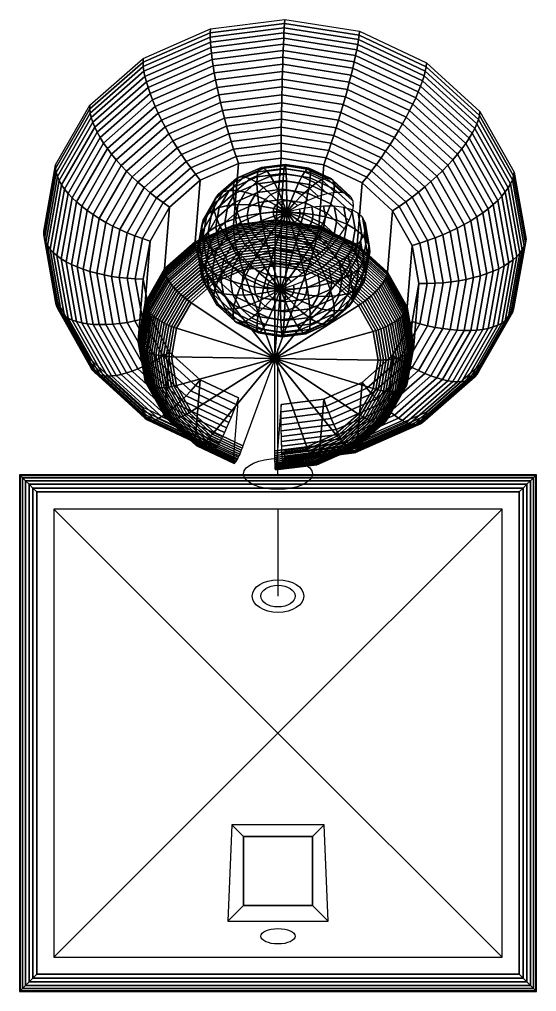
# Model space of a CAD drawing. Header units: millimetres. Extents: x 0 to 15, y 0 to 28.2.
import ezdxf

# ---------------------------------------------------------------- set-up
doc = ezdxf.new("R2010")
doc.units = ezdxf.units.MM
for name, color, linetype in [('BASE', 1, 'Continuous'), ('BRAZO', 3, 'Continuous'), ('LAMPARA', 5, 'Continuous'), ('PANTALLA', 4, 'Continuous'), ('SOPORTE', 2, 'Continuous')]:
    doc.layers.add(name, color=color, linetype=linetype)

msp = doc.modelspace()

# ---------------------------------------------------------------- linework, layer by layer
at = {"layer": 'BASE'}
msp.add_lwpolyline([(0, 0), (15, 0), (15, 15), (0, 15)], close=True, dxfattribs=at)
at = {"layer": 'BASE', "elevation": 1.5}
for points in [[(0.5, 0.5), (14.5, 0.5), (14.5, 14.5), (0.5, 14.5)], [(1, 1), (14, 1), (14, 14), (1, 14)]]:
    msp.add_lwpolyline(points, close=True, dxfattribs=at)
at = {"layer": 'BASE', "extrusion": (0.707107, -0.707107, 0)}
msp.add_ellipse((0.5, 0.5, 1), major_axis=(-0.5, -0.5), ratio=0.707107, start_param=4.712389, end_param=6.283185, dxfattribs=at)
at = {"layer": 'BASE', "extrusion": (0.707107, 0.707107, 0)}
msp.add_ellipse((14.5, 0.5, 1), major_axis=(0.5, -0.5), ratio=0.707107, start_param=4.712389, end_param=6.283185, dxfattribs=at)
at = {"layer": 'BASE'}
for points in [[(0, 0), (15, 0), (15, 15), (0, 15)], [(0.5, 0.5, 1.5), (14.5, 0.5, 1.5), (14.5, 14.5, 1.5), (0.5, 14.5, 1.5)], [(1, 14, 1.5), (7.5, 7.5, 9.5), (14, 14, 1.5)], [(1, 1, 1.5), (7.5, 7.5, 9.5), (1, 14, 1.5)], [(14, 14, 1.5), (7.5, 7.5, 9.5), (14, 1, 1.5)], [(14, 1, 1.5), (7.5, 7.5, 9.5), (1, 1, 1.5)], [(1, 1, 1.5), (1, 1, 1.5), (7.5, 7.5, 9.5)]]:
    msp.add_3dface(points, dxfattribs=at)
at = {"layer": 'BRAZO', "extrusion": (1.98603e-15, 0.894427, 0.447214)}
for centre, radius in [((-7.5, 14.534, 24.062), 1), ((-7.5, 14.534, 9.062), 0.5)]:
    msp.add_circle(centre, radius, dxfattribs=at)
at = {"layer": 'PANTALLA', "extrusion": (0.999339, -0.016252, 0.032503)}
for p, q in [((7.409, 18.377, 28.232), (7.561, 20.246, 24.494)), ((7.591, 17.034, 21.974), (7.591, 17.034, 21.974)), ((7.7, 15.691, 17.95), (7.7, 15.691, 17.95))]:
    msp.add_line(p, q, dxfattribs=at)
at = {"layer": 'PANTALLA'}
msp.add_line((7.5, 15.022, 23.761), (7.5, 18.653, 25.576), dxfattribs=at)
at = {"layer": 'PANTALLA', "extrusion": (1.75033e-15, 0.894427, 0.447214)}
msp.add_line((7.5, 15.916, 24.208), (7.464, 15.469, 25.102), dxfattribs=at)
at = {"layer": 'PANTALLA', "extrusion": (-5.10368e-16, 0.776114, 0.630593)}
msp.add_line((7.5, 14, 1.5), (7.5, 11.478, 4.604), dxfattribs=at)
at = {"layer": 'PANTALLA', "extrusion": (0.999339, -0.016252, 0.032503), "elevation": 8.023}
msp.add_lwpolyline([(15.814, 17.699, -0.414214), (17.155, 21.724), (15.365, 25.302, -0.414214), (15.812, 26.643), (18.495, 27.986)], format="xyb", dxfattribs=at)
at = {"layer": 'PANTALLA', "extrusion": (-5.10368e-16, 0.776114, 0.630593)}
for radius in [0.75, 0.5]:
    msp.add_circle((-7.5, -3.664, 11.811), radius, dxfattribs=at)
at = {"layer": 'SOPORTE', "extrusion": (-0.533396, 0.533396, 0.656488)}
for p, q in [((6.5, 4.5, 16.5), (6.158, 4.842, 6.229)), ((8.5, 4.5, 16.5), (8.842, 4.842, 6.229)), ((6.5, 4.5, 18.5), (8.5, 4.5, 18.5)), ((6.5, 2.5, 16.5), (6.043, 2.043, 2.783)), ((6.5, 2.5, 17.5), (8.5, 2.5, 17.5)), ((8.5, 2.5, 16.5), (8.957, 2.043, 2.783))]:
    msp.add_line(p, q, dxfattribs=at)
at = {"layer": 'SOPORTE', "elevation": 16.5}
msp.add_lwpolyline([(6.5, 2.5), (8.5, 2.5), (8.5, 4.5), (6.5, 4.5)], close=True, dxfattribs=at)
at = {"layer": 'SOPORTE'}
for points in [[(6.5, 4.5, 16.5), (6.158, 4.842, 6.229), (6.043, 2.043, 2.783), (6.5, 2.5, 16.5)], [(6.5, 4.5, 16.5), (8.5, 4.5, 16.5), (8.842, 4.842, 6.229), (6.158, 4.842, 6.229)], [(8.957, 2.043, 2.783), (8.842, 4.842, 6.229), (8.5, 4.5, 16.5), (8.5, 2.5, 16.5)], [(6.5, 2.5, 19.5), (8.5, 2.5, 19.5), (8.5, 4.5, 19.5), (6.5, 4.5, 19.5)], [(6.043, 2.043, 2.783), (8.957, 2.043, 2.783), (8.5, 2.5, 16.5), (6.5, 2.5, 16.5)]]:
    msp.add_3dface(points, dxfattribs=at)

# ---------------------------------------------------------------- meshes
at = {"layer": 'BASE'}
mesh = msp.add_polymesh((2, 7), dxfattribs=at)
for k, corner in enumerate([(14.5, 14.5, 1.5), (14.612, 14.612, 1.487), (14.721, 14.721, 1.448), (14.823, 14.823, 1.382), (14.912, 14.912, 1.284), (14.976, 14.976, 1.154), (15, 15, 1), (0.5, 14.5, 1.5), (0.388, 14.612, 1.487), (0.279, 14.721, 1.448), (0.177, 14.823, 1.382), (0.088, 14.912, 1.284), (0.024, 14.976, 1.154), (0, 15, 1)]):
    mesh.set_mesh_vertex(divmod(k, 7), corner)
mesh = msp.add_polymesh((2, 7), dxfattribs=at)
for k, corner in enumerate([(0.5, 14.5, 1.5), (0.388, 14.612, 1.487), (0.279, 14.721, 1.448), (0.177, 14.823, 1.382), (0.088, 14.912, 1.284), (0.024, 14.976, 1.154), (0, 15, 1), (0.5, 0.5, 1.5), (0.388, 0.388, 1.487), (0.279, 0.279, 1.448), (0.177, 0.177, 1.382), (0.088, 0.088, 1.284), (0.024, 0.024, 1.154), (0, 0, 1)]):
    mesh.set_mesh_vertex(divmod(k, 7), corner)
mesh = msp.add_polymesh((2, 7), dxfattribs=at)
for k, corner in enumerate([(14.5, 0.5, 1.5), (14.612, 0.388, 1.487), (14.721, 0.279, 1.448), (14.823, 0.177, 1.382), (14.912, 0.088, 1.284), (14.976, 0.024, 1.154), (15, 0, 1), (14.5, 14.5, 1.5), (14.612, 14.612, 1.487), (14.721, 14.721, 1.448), (14.823, 14.823, 1.382), (14.912, 14.912, 1.284), (14.976, 14.976, 1.154), (15, 15, 1)]):
    mesh.set_mesh_vertex(divmod(k, 7), corner)
mesh = msp.add_polymesh((2, 7), dxfattribs=at)
for k, corner in enumerate([(0.5, 0.5, 1.5), (0.388, 0.388, 1.487), (0.279, 0.279, 1.448), (0.177, 0.177, 1.382), (0.088, 0.088, 1.284), (0.024, 0.024, 1.154), (0, 0, 1), (14.5, 0.5, 1.5), (14.612, 0.388, 1.487), (14.721, 0.279, 1.448), (14.823, 0.177, 1.382), (14.912, 0.088, 1.284), (14.976, 0.024, 1.154), (15, 0, 1)]):
    mesh.set_mesh_vertex(divmod(k, 7), corner)
at = {"layer": 'LAMPARA'}
mesh = msp.add_polymesh((9, 9), dxfattribs=at)
for k, corner in enumerate([(7.754, 22.623, 19.74), (8.069, 22.809, 19.881), (8.375, 22.964, 20.073), (8.662, 23.083, 20.312), (8.925, 23.162, 20.592), (9.157, 23.201, 20.906), (9.352, 23.199, 21.246), (9.506, 23.154, 21.604), (9.614, 23.069, 21.972), (7.754, 22.623, 19.74), (7.983, 22.888, 19.917), (8.204, 23.119, 20.144), (8.411, 23.311, 20.416), (8.6, 23.458, 20.727), (8.766, 23.558, 21.068), (8.905, 23.606, 21.432), (9.013, 23.603, 21.809), (9.088, 23.548, 22.19), (7.754, 22.623, 19.74), (7.874, 22.94, 19.938), (7.989, 23.221, 20.186), (8.095, 23.461, 20.478), (8.191, 23.652, 20.807), (8.274, 23.79, 21.164), (8.342, 23.872, 21.542), (8.393, 23.896, 21.93), (8.426, 23.861, 22.319), (7.754, 22.623, 19.74), (7.753, 22.959, 19.943), (7.75, 23.259, 20.195), (7.744, 23.516, 20.491), (7.737, 23.723, 20.824), (7.728, 23.876, 21.185), (7.717, 23.971, 21.566), (7.705, 24.005, 21.956), (7.692, 23.977, 22.348), (7.754, 22.623, 19.74), (7.632, 22.943, 19.93), (7.511, 23.229, 20.17), (7.394, 23.472, 20.455), (7.283, 23.667, 20.777), (7.182, 23.808, 21.129), (7.092, 23.893, 21.501), (7.017, 23.919, 21.885), (6.957, 23.885, 22.272), (7.754, 22.623, 19.74), (7.524, 22.896, 19.902), (7.296, 23.134, 20.114), (7.078, 23.333, 20.373), (6.874, 23.487, 20.671), (6.689, 23.591, 21.001), (6.529, 23.645, 21.354), (6.396, 23.646, 21.724), (6.295, 23.594, 22.099), (7.754, 22.623, 19.74), (7.437, 22.82, 19.86), (7.125, 22.984, 20.032), (6.827, 23.112, 20.252), (6.549, 23.201, 20.515), (6.299, 23.248, 20.813), (6.082, 23.252, 21.14), (5.904, 23.213, 21.487), (5.769, 23.132, 21.847), (7.754, 22.623, 19.74), (7.382, 22.723, 19.81), (7.016, 22.793, 19.932), (6.666, 22.832, 20.106), (6.34, 22.838, 20.325), (6.048, 22.811, 20.584), (5.795, 22.752, 20.878), (5.588, 22.663, 21.199), (5.432, 22.544, 21.539), (7.754, 22.623, 19.74), (7.362, 22.615, 19.755), (6.978, 22.58, 19.824), (6.61, 22.519, 19.947), (6.269, 22.433, 20.119), (5.961, 22.324, 20.337), (5.696, 22.195, 20.596), (5.479, 22.049, 20.888), (5.316, 21.889, 21.207)]):
    mesh.set_mesh_vertex(divmod(k, 9), corner)
mesh = msp.add_polymesh((9, 9), dxfattribs=at)
for k, corner in enumerate([(9.614, 23.069, 21.972), (9.674, 22.946, 22.339), (9.685, 22.787, 22.698), (9.646, 22.596, 23.038), (9.558, 22.379, 23.353), (9.423, 22.14, 23.633), (9.245, 21.885, 23.873), (9.028, 21.621, 24.066), (8.778, 21.355, 24.208), (9.088, 23.548, 22.19), (9.128, 23.443, 22.566), (9.132, 23.29, 22.927), (9.1, 23.094, 23.265), (9.032, 22.858, 23.571), (8.931, 22.589, 23.838), (8.798, 22.293, 24.059), (8.638, 21.977, 24.228), (8.453, 21.651, 24.342), (8.426, 23.861, 22.319), (8.44, 23.768, 22.7), (8.436, 23.619, 23.063), (8.412, 23.419, 23.399), (8.37, 23.171, 23.7), (8.31, 22.882, 23.959), (8.235, 22.559, 24.169), (8.145, 22.21, 24.325), (8.044, 21.844, 24.422), (7.692, 23.977, 22.348), (7.678, 23.889, 22.729), (7.664, 23.741, 23.093), (7.649, 23.539, 23.429), (7.635, 23.287, 23.729), (7.622, 22.99, 23.985), (7.61, 22.658, 24.193), (7.599, 22.296, 24.345), (7.59, 21.916, 24.44), (6.957, 23.885, 22.272), (6.915, 23.793, 22.651), (6.891, 23.644, 23.013), (6.887, 23.443, 23.35), (6.901, 23.194, 23.653), (6.934, 22.904, 23.914), (6.986, 22.579, 24.128), (7.053, 22.228, 24.289), (7.136, 21.859, 24.393), (6.295, 23.594, 22.099), (6.227, 23.49, 22.471), (6.195, 23.338, 22.832), (6.199, 23.141, 23.171), (6.239, 22.903, 23.48), (6.314, 22.631, 23.753), (6.422, 22.331, 23.981), (6.561, 22.011, 24.161), (6.727, 21.679, 24.286), (5.769, 23.132, 21.847), (5.681, 23.011, 22.209), (5.642, 22.852, 22.566), (5.653, 22.661, 22.909), (5.713, 22.441, 23.228), (5.821, 22.198, 23.516), (5.975, 21.938, 23.767), (6.17, 21.668, 23.973), (6.402, 21.393, 24.13), (5.432, 22.544, 21.539), (5.331, 22.401, 21.89), (5.287, 22.235, 22.243), (5.302, 22.051, 22.589), (5.376, 21.854, 22.92), (5.505, 21.648, 23.228), (5.688, 21.439, 23.505), (5.919, 21.231, 23.745), (6.193, 21.03, 23.94), (5.316, 21.889, 21.207), (5.21, 21.72, 21.545), (5.165, 21.546, 21.894), (5.182, 21.371, 22.244), (5.259, 21.199, 22.588), (5.396, 21.034, 22.917), (5.589, 20.881, 23.223), (5.833, 20.744, 23.497), (6.122, 20.625, 23.735)]):
    mesh.set_mesh_vertex(divmod(k, 9), corner)
mesh = msp.add_polymesh((9, 9), dxfattribs=at)
for k, corner in enumerate([(7.754, 22.623, 19.74), (7.362, 22.615, 19.755), (6.978, 22.58, 19.824), (6.61, 22.519, 19.947), (6.269, 22.433, 20.119), (5.961, 22.324, 20.337), (5.696, 22.195, 20.596), (5.479, 22.049, 20.888), (5.316, 21.889, 21.207), (7.754, 22.623, 19.74), (7.382, 22.507, 19.702), (7.016, 22.366, 19.719), (6.666, 22.205, 19.792), (6.34, 22.026, 19.918), (6.048, 21.834, 20.096), (5.795, 21.634, 20.319), (5.588, 21.431, 20.584), (5.432, 21.23, 20.882), (7.754, 22.623, 19.74), (7.437, 22.408, 19.655), (7.125, 22.172, 19.626), (6.827, 21.919, 19.656), (6.549, 21.656, 19.742), (6.299, 21.389, 19.884), (6.082, 21.125, 20.076), (5.904, 20.871, 20.316), (5.769, 20.632, 20.597), (7.754, 22.623, 19.74), (7.524, 22.33, 19.619), (7.296, 22.016, 19.555), (7.078, 21.69, 19.551), (6.874, 21.36, 19.607), (6.689, 21.033, 19.721), (6.529, 20.718, 19.891), (6.396, 20.422, 20.112), (6.295, 20.153, 20.379), (7.754, 22.623, 19.74), (7.632, 22.278, 19.597), (7.511, 21.915, 19.513), (7.394, 21.541, 19.49), (7.283, 21.167, 19.527), (7.182, 20.8, 19.625), (7.092, 20.452, 19.781), (7.017, 20.129, 19.991), (6.957, 19.84, 20.249), (7.754, 22.623, 19.74), (7.753, 22.259, 19.593), (7.75, 21.877, 19.504), (7.744, 21.486, 19.476), (7.737, 21.095, 19.51), (7.728, 20.714, 19.604), (7.717, 20.353, 19.757), (7.705, 20.02, 19.964), (7.692, 19.724, 20.221), (7.754, 22.623, 19.74), (7.874, 22.274, 19.605), (7.989, 21.907, 19.529), (8.095, 21.53, 19.512), (8.191, 21.152, 19.557), (8.274, 20.783, 19.661), (8.342, 20.431, 19.821), (8.393, 20.106, 20.035), (8.426, 19.816, 20.297), (7.754, 22.623, 19.74), (7.983, 22.322, 19.634), (8.204, 22.001, 19.585), (8.411, 21.669, 19.595), (8.6, 21.332, 19.663), (8.766, 20.999, 19.789), (8.905, 20.679, 19.968), (9.013, 20.379, 20.197), (9.088, 20.107, 20.469), (7.754, 22.623, 19.74), (8.069, 22.398, 19.675), (8.375, 22.152, 19.667), (8.662, 21.889, 19.715), (8.925, 21.617, 19.819), (9.157, 21.343, 19.976), (9.352, 21.072, 20.183), (9.506, 20.812, 20.433), (9.614, 20.569, 20.722)]):
    mesh.set_mesh_vertex(divmod(k, 9), corner)
mesh = msp.add_polymesh((4, 9), dxfattribs=at)
for k, corner in enumerate([(7.754, 22.623, 19.74), (8.069, 22.398, 19.675), (8.375, 22.152, 19.667), (8.662, 21.889, 19.715), (8.925, 21.617, 19.819), (9.157, 21.343, 19.976), (9.352, 21.072, 20.183), (9.506, 20.812, 20.433), (9.614, 20.569, 20.722), (7.754, 22.623, 19.74), (8.125, 22.495, 19.726), (8.484, 22.342, 19.767), (8.823, 22.17, 19.862), (9.134, 21.98, 20.009), (9.408, 21.779, 20.205), (9.639, 21.572, 20.444), (9.822, 21.362, 20.721), (9.951, 21.157, 21.029), (7.754, 22.623, 19.74), (8.144, 22.602, 19.78), (8.522, 22.555, 19.875), (8.879, 22.482, 20.021), (9.206, 22.385, 20.215), (9.494, 22.267, 20.452), (9.738, 22.129, 20.727), (9.931, 21.976, 21.033), (10.068, 21.812, 21.362), (7.754, 22.623, 19.74), (8.125, 22.711, 19.834), (8.484, 22.769, 19.98), (8.823, 22.797, 20.176), (9.134, 22.793, 20.415), (9.408, 22.757, 20.694), (9.639, 22.69, 21.003), (9.822, 22.594, 21.337), (9.951, 22.471, 21.686)]):
    mesh.set_mesh_vertex(divmod(k, 9), corner)
mesh = msp.add_polymesh((4, 9), dxfattribs=at)
for k, corner in enumerate([(9.614, 20.569, 20.722), (9.674, 20.349, 21.041), (9.685, 20.158, 21.383), (9.646, 20, 21.74), (9.558, 19.879, 22.103), (9.423, 19.798, 22.462), (9.245, 19.759, 22.81), (9.028, 19.763, 23.137), (8.778, 19.809, 23.435), (9.951, 21.157, 21.029), (10.025, 20.959, 21.36), (10.04, 20.776, 21.707), (9.996, 20.61, 22.059), (9.895, 20.466, 22.41), (9.739, 20.348, 22.75), (9.532, 20.258, 23.071), (9.279, 20.199, 23.365), (8.987, 20.172, 23.625), (10.068, 21.812, 21.362), (10.145, 21.64, 21.705), (10.162, 21.465, 22.056), (10.117, 21.29, 22.405), (10.012, 21.121, 22.743), (9.848, 20.962, 23.062), (9.631, 20.816, 23.354), (9.366, 20.686, 23.612), (9.059, 20.577, 23.83), (9.951, 22.471, 21.686), (10.025, 22.324, 22.043), (10.04, 22.158, 22.398), (9.996, 21.975, 22.742), (9.895, 21.78, 23.067), (9.739, 21.579, 23.366), (9.532, 21.376, 23.63), (9.279, 21.176, 23.854), (8.987, 20.985, 24.031)]):
    mesh.set_mesh_vertex(divmod(k, 9), corner)
mesh = msp.add_polymesh((9, 9), dxfattribs=at)
for k, corner in enumerate([(5.316, 21.889, 21.207), (5.21, 21.72, 21.545), (5.165, 21.546, 21.894), (5.182, 21.371, 22.244), (5.259, 21.199, 22.588), (5.396, 21.034, 22.917), (5.589, 20.881, 23.223), (5.833, 20.744, 23.497), (6.122, 20.625, 23.735), (5.432, 21.23, 20.882), (5.331, 21.036, 21.208), (5.287, 20.853, 21.552), (5.302, 20.686, 21.907), (5.376, 20.54, 22.263), (5.505, 20.417, 22.613), (5.688, 20.321, 22.946), (5.919, 20.254, 23.256), (6.193, 20.218, 23.534), (5.769, 20.632, 20.597), (5.681, 20.414, 20.911), (5.642, 20.224, 21.252), (5.653, 20.065, 21.61), (5.713, 19.941, 21.978), (5.821, 19.856, 22.345), (5.975, 19.812, 22.703), (6.17, 19.809, 23.044), (6.402, 19.848, 23.358), (6.295, 20.153, 20.379), (6.227, 19.917, 20.685), (6.195, 19.72, 21.023), (6.199, 19.567, 21.384), (6.239, 19.462, 21.76), (6.314, 19.407, 22.141), (6.422, 19.404, 22.518), (6.561, 19.453, 22.882), (6.727, 19.552, 23.223), (6.957, 19.84, 20.249), (6.915, 19.592, 20.55), (6.891, 19.391, 20.886), (6.887, 19.242, 21.249), (6.901, 19.149, 21.63), (6.934, 19.114, 22.019), (6.986, 19.138, 22.408), (7.053, 19.22, 22.785), (7.136, 19.359, 23.143), (7.692, 19.724, 20.221), (7.678, 19.471, 20.521), (7.664, 19.269, 20.857), (7.649, 19.122, 21.22), (7.635, 19.033, 21.602), (7.622, 19.006, 21.993), (7.61, 19.04, 22.384), (7.599, 19.134, 22.764), (7.59, 19.287, 23.125), (8.426, 19.816, 20.297), (8.44, 19.567, 20.6), (8.436, 19.366, 20.937), (8.412, 19.218, 21.299), (8.37, 19.126, 21.678), (8.31, 19.092, 22.064), (8.235, 19.118, 22.448), (8.145, 19.203, 22.821), (8.044, 19.344, 23.172), (9.088, 20.107, 20.469), (9.128, 19.87, 20.779), (9.132, 19.672, 21.118), (9.1, 19.52, 21.478), (9.032, 19.417, 21.851), (8.931, 19.365, 22.226), (8.798, 19.366, 22.595), (8.638, 19.419, 22.949), (8.453, 19.524, 23.279), (9.614, 20.569, 20.722), (9.674, 20.349, 21.041), (9.685, 20.158, 21.383), (9.646, 20, 21.74), (9.558, 19.879, 22.103), (9.423, 19.798, 22.462), (9.245, 19.759, 22.81), (9.028, 19.763, 23.137), (8.778, 19.809, 23.435)]):
    mesh.set_mesh_vertex(divmod(k, 9), corner)
mesh = msp.add_polymesh((9, 5), dxfattribs=at)
for k, corner in enumerate([(8.778, 21.355, 24.208), (8.5, 21.092, 24.294), (8.202, 20.839, 24.323), (7.89, 20.602, 24.295), (7.573, 20.388, 24.209), (8.453, 21.651, 24.342), (8.249, 21.32, 24.398), (8.031, 20.994, 24.394), (7.804, 20.681, 24.331), (7.573, 20.388, 24.209), (8.044, 21.844, 24.422), (7.933, 21.469, 24.46), (7.816, 21.096, 24.436), (7.695, 20.732, 24.352), (7.573, 20.388, 24.209), (7.59, 21.916, 24.44), (7.583, 21.525, 24.473), (7.577, 21.134, 24.446), (7.574, 20.752, 24.357), (7.573, 20.388, 24.209), (7.136, 21.859, 24.393), (7.232, 21.481, 24.437), (7.339, 21.104, 24.421), (7.453, 20.736, 24.344), (7.573, 20.388, 24.209), (6.727, 21.679, 24.286), (6.916, 21.342, 24.355), (7.123, 21.009, 24.365), (7.344, 20.688, 24.316), (7.573, 20.388, 24.209), (6.402, 21.393, 24.13), (6.665, 21.121, 24.234), (6.953, 20.859, 24.283), (7.258, 20.612, 24.274), (7.573, 20.388, 24.209), (6.193, 21.03, 23.94), (6.504, 20.841, 24.088), (6.843, 20.668, 24.183), (7.202, 20.516, 24.224), (7.573, 20.388, 24.209), (6.122, 20.625, 23.735), (6.448, 20.528, 23.929), (6.805, 20.455, 24.075), (7.183, 20.408, 24.169), (7.573, 20.388, 24.209)]):
    mesh.set_mesh_vertex(divmod(k, 5), corner)
mesh = msp.add_polymesh((4, 5), dxfattribs=at)
for k, corner in enumerate([(8.778, 19.809, 23.435), (8.5, 19.898, 23.697), (8.202, 20.026, 23.917), (7.89, 20.191, 24.089), (7.573, 20.388, 24.209), (8.987, 20.172, 23.625), (8.661, 20.178, 23.844), (8.311, 20.217, 24.017), (7.945, 20.288, 24.14), (7.573, 20.388, 24.209), (9.059, 20.577, 23.83), (8.717, 20.491, 24.003), (8.349, 20.43, 24.125), (7.965, 20.395, 24.195), (7.573, 20.388, 24.209), (8.987, 20.985, 24.031), (8.661, 20.806, 24.158), (8.311, 20.644, 24.231), (7.945, 20.504, 24.248), (7.573, 20.388, 24.209)]):
    mesh.set_mesh_vertex(divmod(k, 5), corner)
mesh = msp.add_polymesh((9, 5), dxfattribs=at)
for k, corner in enumerate([(6.122, 20.625, 23.735), (6.448, 20.528, 23.929), (6.805, 20.455, 24.075), (7.183, 20.408, 24.169), (7.573, 20.388, 24.209), (6.193, 20.218, 23.534), (6.504, 20.214, 23.774), (6.843, 20.241, 23.969), (7.202, 20.3, 24.116), (7.573, 20.388, 24.209), (6.402, 19.848, 23.358), (6.665, 19.928, 23.638), (6.953, 20.047, 23.877), (7.258, 20.201, 24.069), (7.573, 20.388, 24.209), (6.727, 19.552, 23.223), (6.916, 19.699, 23.534), (7.123, 19.891, 23.806), (7.344, 20.122, 24.033), (7.573, 20.388, 24.209), (7.136, 19.359, 23.143), (7.232, 19.55, 23.472), (7.339, 19.789, 23.764), (7.453, 20.071, 24.012), (7.573, 20.388, 24.209), (7.59, 19.287, 23.125), (7.583, 19.495, 23.458), (7.577, 19.752, 23.755), (7.574, 20.052, 24.007), (7.573, 20.388, 24.209), (8.044, 19.344, 23.172), (7.933, 19.539, 23.494), (7.816, 19.782, 23.779), (7.695, 20.067, 24.019), (7.573, 20.388, 24.209), (8.453, 19.524, 23.279), (8.249, 19.678, 23.577), (8.031, 19.876, 23.835), (7.804, 20.115, 24.048), (7.573, 20.388, 24.209), (8.778, 19.809, 23.435), (8.5, 19.898, 23.697), (8.202, 20.026, 23.917), (7.89, 20.191, 24.089), (7.573, 20.388, 24.209)]):
    mesh.set_mesh_vertex(divmod(k, 5), corner)
at = {"layer": 'PANTALLA'}
mesh = msp.add_polymesh((9, 9), dxfattribs=at)
for k, corner in enumerate([(11.812, 26.951, 23.747), (11.798, 26.839, 23.954), (11.773, 26.714, 24.153), (11.738, 26.578, 24.342), (11.692, 26.431, 24.52), (11.636, 26.274, 24.687), (11.57, 26.108, 24.84), (11.495, 25.934, 24.98), (11.411, 25.753, 25.105), (9.862, 27.872, 24.129), (9.85, 27.759, 24.335), (9.833, 27.631, 24.532), (9.811, 27.488, 24.718), (9.783, 27.333, 24.893), (9.749, 27.165, 25.055), (9.711, 26.986, 25.204), (9.668, 26.797, 25.337), (9.621, 26.599, 25.455), (7.7, 28.213, 24.211), (7.691, 28.1, 24.418), (7.683, 27.97, 24.614), (7.674, 27.826, 24.8), (7.666, 27.668, 24.974), (7.658, 27.496, 25.135), (7.65, 27.312, 25.283), (7.643, 27.117, 25.415), (7.636, 26.913, 25.531), (5.538, 27.942, 23.988), (5.532, 27.829, 24.194), (5.533, 27.701, 24.392), (5.538, 27.558, 24.579), (5.55, 27.402, 24.756), (5.567, 27.233, 24.919), (5.59, 27.053, 25.07), (5.618, 26.863, 25.205), (5.651, 26.664, 25.326), (3.588, 27.084, 23.48), (3.585, 26.972, 23.687), (3.593, 26.847, 23.887), (3.611, 26.711, 24.077), (3.641, 26.562, 24.258), (3.681, 26.404, 24.428), (3.731, 26.236, 24.585), (3.791, 26.06, 24.729), (3.861, 25.876, 24.86), (2.04, 25.724, 22.737), (2.039, 25.614, 22.945), (2.053, 25.495, 23.148), (2.082, 25.367, 23.343), (2.126, 25.231, 23.531), (2.183, 25.088, 23.709), (2.255, 24.939, 23.877), (2.341, 24.786, 24.033), (2.44, 24.627, 24.178), (1.047, 23.995, 21.832), (1.047, 23.887, 22.041), (1.065, 23.775, 22.247), (1.1, 23.658, 22.449), (1.153, 23.538, 22.645), (1.222, 23.415, 22.834), (1.308, 23.291, 23.014), (1.41, 23.166, 23.186), (1.527, 23.04, 23.347), (0.704, 22.066, 20.853), (0.705, 21.961, 21.064), (0.724, 21.856, 21.274), (0.762, 21.752, 21.482), (0.818, 21.649, 21.687), (0.891, 21.549, 21.887), (0.982, 21.452, 22.081), (1.089, 21.358, 22.269), (1.213, 21.269, 22.448), (1.047, 20.126, 19.897), (1.047, 20.023, 20.109), (1.065, 19.926, 20.323), (1.1, 19.834, 20.537), (1.153, 19.75, 20.751), (1.222, 19.672, 20.962), (1.308, 19.602, 21.17), (1.41, 19.54, 21.373), (1.527, 19.487, 21.57)]):
    mesh.set_mesh_vertex(divmod(k, 9), corner)
mesh = msp.add_polymesh((9, 9), dxfattribs=at)
for k, corner in enumerate([(11.411, 25.753, 25.105), (11.319, 25.567, 25.215), (11.218, 25.375, 25.309), (11.111, 25.18, 25.386), (10.997, 24.983, 25.446), (10.877, 24.784, 25.488), (10.752, 24.586, 25.513), (10.623, 24.389, 25.519), (10.49, 24.195, 25.508), (9.621, 26.599, 25.455), (9.569, 26.393, 25.557), (9.513, 26.18, 25.642), (9.454, 25.963, 25.71), (9.391, 25.741, 25.76), (9.326, 25.517, 25.791), (9.259, 25.292, 25.805), (9.189, 25.067, 25.8), (9.118, 24.843, 25.776), (7.636, 26.913, 25.531), (7.629, 26.7, 25.632), (7.623, 26.479, 25.715), (7.617, 26.253, 25.78), (7.612, 26.022, 25.828), (7.607, 25.789, 25.857), (7.603, 25.553, 25.868), (7.599, 25.318, 25.861), (7.596, 25.084, 25.835), (5.651, 26.664, 25.326), (5.689, 26.456, 25.431), (5.732, 26.242, 25.519), (5.78, 26.022, 25.59), (5.832, 25.799, 25.644), (5.888, 25.573, 25.679), (5.947, 25.346, 25.697), (6.009, 25.119, 25.696), (6.075, 24.893, 25.677), (3.861, 25.876, 24.86), (3.939, 25.687, 24.975), (4.027, 25.492, 25.075), (4.123, 25.294, 25.158), (4.226, 25.093, 25.225), (4.337, 24.891, 25.275), (4.453, 24.689, 25.308), (4.575, 24.488, 25.323), (4.702, 24.289, 25.32), (2.44, 24.627, 24.178), (2.551, 24.466, 24.308), (2.674, 24.303, 24.425), (2.808, 24.138, 24.527), (2.952, 23.973, 24.614), (3.106, 23.809, 24.684), (3.268, 23.647, 24.739), (3.437, 23.488, 24.776), (3.613, 23.332, 24.797), (1.527, 23.04, 23.347), (1.659, 22.915, 23.496), (1.805, 22.791, 23.634), (1.963, 22.669, 23.758), (2.134, 22.55, 23.869), (2.315, 22.434, 23.965), (2.507, 22.322, 24.045), (2.706, 22.216, 24.111), (2.913, 22.115, 24.16), (1.213, 21.269, 22.448), (1.352, 21.183, 22.618), (1.506, 21.104, 22.778), (1.673, 21.029, 22.927), (1.852, 20.961, 23.063), (2.043, 20.899, 23.186), (2.244, 20.845, 23.296), (2.454, 20.797, 23.391), (2.672, 20.757, 23.471), (1.527, 19.487, 21.57), (1.659, 19.442, 21.76), (1.805, 19.407, 21.942), (1.963, 19.381, 22.114), (2.134, 19.364, 22.276), (2.315, 19.356, 22.426), (2.507, 19.358, 22.563), (2.706, 19.37, 22.688), (2.913, 19.391, 22.798)]):
    mesh.set_mesh_vertex(divmod(k, 9), corner)
mesh = msp.add_polymesh((9, 9), dxfattribs=at)
for k, corner in enumerate([(7.7, 15.691, 17.95), (7.691, 15.594, 18.165), (7.683, 15.514, 18.386), (7.674, 15.452, 18.614), (7.666, 15.408, 18.845), (7.658, 15.382, 19.079), (7.65, 15.375, 19.314), (7.643, 15.386, 19.549), (7.636, 15.416, 19.783), (9.862, 15.962, 18.174), (9.85, 15.865, 18.388), (9.833, 15.784, 18.609), (9.811, 15.72, 18.834), (9.783, 15.674, 19.064), (9.749, 15.645, 19.295), (9.711, 15.634, 19.527), (9.668, 15.64, 19.759), (9.621, 15.665, 19.988), (11.812, 16.82, 18.682), (11.798, 16.722, 18.896), (11.773, 16.637, 19.114), (11.738, 16.568, 19.336), (11.692, 16.513, 19.561), (11.636, 16.474, 19.786), (11.57, 16.451, 20.012), (11.495, 16.444, 20.235), (11.411, 16.452, 20.455), (13.359, 18.18, 19.425), (13.343, 18.08, 19.638), (13.312, 17.99, 19.853), (13.267, 17.912, 20.071), (13.207, 17.845, 20.288), (13.133, 17.79, 20.505), (13.045, 17.748, 20.72), (12.945, 17.718, 20.931), (12.832, 17.701, 21.137), (14.353, 19.909, 20.33), (14.336, 19.807, 20.541), (14.301, 19.71, 20.753), (14.249, 19.62, 20.965), (14.18, 19.538, 21.174), (14.094, 19.463, 21.381), (13.993, 19.396, 21.582), (13.876, 19.338, 21.778), (13.744, 19.288, 21.968), (14.695, 21.838, 21.308), (14.677, 21.733, 21.519), (14.641, 21.629, 21.727), (14.587, 21.527, 21.932), (14.515, 21.426, 22.132), (14.425, 21.329, 22.327), (14.319, 21.235, 22.515), (14.196, 21.145, 22.695), (14.059, 21.06, 22.866), (14.353, 23.779, 22.265), (14.336, 23.671, 22.474), (14.301, 23.559, 22.678), (14.249, 23.444, 22.877), (14.18, 23.326, 23.069), (14.094, 23.206, 23.252), (13.993, 23.085, 23.427), (13.876, 22.963, 23.591), (13.744, 22.841, 23.744), (13.359, 25.54, 23.105), (13.343, 25.43, 23.313), (13.312, 25.312, 23.514), (13.267, 25.185, 23.707), (13.207, 25.051, 23.891), (13.133, 24.91, 24.065), (13.045, 24.764, 24.228), (12.945, 24.613, 24.378), (12.832, 24.458, 24.516), (11.812, 26.951, 23.747), (11.798, 26.839, 23.954), (11.773, 26.714, 24.153), (11.738, 26.578, 24.342), (11.692, 26.431, 24.52), (11.636, 26.274, 24.687), (11.57, 26.108, 24.84), (11.495, 25.934, 24.98), (11.411, 25.753, 25.105)]):
    mesh.set_mesh_vertex(divmod(k, 9), corner)
mesh = msp.add_polymesh((9, 9), dxfattribs=at)
for k, corner in enumerate([(7.636, 15.416, 19.783), (7.629, 15.463, 20.013), (7.623, 15.529, 20.24), (7.617, 15.612, 20.46), (7.612, 15.713, 20.673), (7.607, 15.829, 20.877), (7.603, 15.962, 21.072), (7.599, 16.109, 21.256), (7.596, 16.27, 21.428), (9.621, 15.665, 19.988), (9.569, 15.707, 20.214), (9.513, 15.766, 20.435), (9.454, 15.843, 20.65), (9.391, 15.936, 20.857), (9.326, 16.045, 21.055), (9.259, 16.169, 21.243), (9.189, 16.308, 21.42), (9.118, 16.461, 21.585), (11.411, 16.452, 20.455), (11.319, 16.476, 20.67), (11.218, 16.516, 20.879), (11.111, 16.572, 21.082), (10.997, 16.642, 21.275), (10.877, 16.727, 21.459), (10.752, 16.826, 21.633), (10.623, 16.939, 21.794), (10.49, 17.065, 21.943), (12.832, 17.701, 21.137), (12.707, 17.697, 21.337), (12.572, 17.705, 21.529), (12.426, 17.727, 21.713), (12.271, 17.762, 21.887), (12.108, 17.809, 22.05), (11.938, 17.868, 22.202), (11.761, 17.939, 22.34), (11.58, 18.022, 22.466), (13.744, 19.288, 21.968), (13.599, 19.248, 22.149), (13.441, 19.218, 22.32), (13.27, 19.197, 22.482), (13.089, 19.185, 22.632), (12.898, 19.184, 22.77), (12.699, 19.193, 22.895), (12.492, 19.211, 23.006), (12.279, 19.239, 23.103), (14.059, 21.06, 22.866), (13.906, 20.979, 23.027), (13.74, 20.905, 23.176), (13.561, 20.836, 23.313), (13.371, 20.774, 23.438), (13.171, 20.719, 23.548), (12.961, 20.67, 23.644), (12.744, 20.63, 23.726), (12.52, 20.597, 23.791), (13.744, 22.841, 23.744), (13.599, 22.72, 23.885), (13.441, 22.601, 24.012), (13.27, 22.485, 24.126), (13.089, 22.371, 24.225), (12.898, 22.262, 24.309), (12.699, 22.157, 24.377), (12.492, 22.057, 24.429), (12.279, 21.963, 24.464), (12.832, 24.458, 24.516), (12.707, 24.301, 24.639), (12.572, 24.142, 24.747), (12.426, 23.982, 24.84), (12.271, 23.822, 24.917), (12.108, 23.663, 24.977), (11.938, 23.506, 25.021), (11.761, 23.352, 25.047), (11.58, 23.203, 25.056), (11.411, 25.753, 25.105), (11.319, 25.567, 25.215), (11.218, 25.375, 25.309), (11.111, 25.18, 25.386), (10.997, 24.983, 25.446), (10.877, 24.784, 25.488), (10.752, 24.586, 25.513), (10.623, 24.389, 25.519), (10.49, 24.195, 25.508)]):
    mesh.set_mesh_vertex(divmod(k, 9), corner)
mesh = msp.add_polymesh((9, 9), dxfattribs=at)
for k, corner in enumerate([(10.49, 24.195, 25.508), (10.355, 24.005, 25.479), (10.217, 23.819, 25.432), (10.079, 23.64, 25.367), (9.94, 23.468, 25.286), (9.795, 21.68, 28.861), (9.79, 21.643, 28.93), (9.782, 21.601, 28.997), (9.77, 21.556, 29.06), (9.118, 24.843, 25.776), (9.045, 24.623, 25.735), (8.972, 24.407, 25.675), (8.899, 24.197, 25.598), (8.826, 23.994, 25.504), (8.681, 22.206, 29.079), (8.677, 22.169, 29.148), (8.671, 22.126, 29.214), (8.664, 22.079, 29.276), (7.596, 25.084, 25.835), (7.594, 24.853, 25.79), (7.592, 24.625, 25.728), (7.591, 24.404, 25.648), (7.591, 24.189, 25.551), (7.445, 22.401, 29.127), (7.443, 22.364, 29.195), (7.44, 22.321, 29.261), (7.437, 22.272, 29.323), (6.075, 24.893, 25.677), (6.142, 24.67, 25.64), (6.212, 24.452, 25.585), (6.283, 24.24, 25.513), (6.356, 24.034, 25.424), (6.21, 22.246, 28.999), (6.208, 22.209, 29.068), (6.208, 22.166, 29.134), (6.21, 22.118, 29.196), (4.702, 24.289, 25.32), (4.833, 24.095, 25.299), (4.967, 23.905, 25.261), (5.103, 23.721, 25.206), (5.241, 23.544, 25.133), (5.096, 21.756, 28.709), (5.095, 21.719, 28.778), (5.097, 21.677, 28.844), (5.104, 21.632, 28.908), (3.613, 23.332, 24.797), (3.794, 23.181, 24.8), (3.979, 23.036, 24.787), (4.167, 22.898, 24.756), (4.357, 22.767, 24.709), (4.212, 20.979, 28.284), (4.211, 20.943, 28.353), (4.216, 20.903, 28.421), (4.225, 20.86, 28.486), (2.913, 22.115, 24.16), (3.127, 22.02, 24.193), (3.344, 21.932, 24.209), (3.566, 21.852, 24.209), (3.789, 21.779, 24.192), (3.644, 19.991, 27.767), (3.644, 19.955, 27.837), (3.65, 19.918, 27.905), (3.662, 19.879, 27.973), (2.672, 20.757, 23.471), (2.897, 20.725, 23.536), (3.126, 20.701, 23.584), (3.359, 20.684, 23.617), (3.593, 20.676, 23.632), (3.448, 18.889, 27.208), (3.448, 18.854, 27.278), (3.455, 18.819, 27.348), (3.467, 18.784, 27.417), (2.913, 19.391, 22.798), (3.127, 19.422, 22.894), (3.344, 19.462, 22.974), (3.566, 19.51, 23.038), (3.789, 19.568, 23.086), (3.644, 17.78, 26.661), (3.644, 17.746, 26.732), (3.65, 17.713, 26.803), (3.662, 17.683, 26.875)]):
    mesh.set_mesh_vertex(divmod(k, 9), corner)
mesh = msp.add_polymesh((9, 9), dxfattribs=at)
for k, corner in enumerate([(7.596, 16.27, 21.428), (7.594, 16.444, 21.586), (7.592, 16.63, 21.731), (7.591, 16.827, 21.86), (7.591, 17.034, 21.974), (7.445, 15.246, 25.549), (7.443, 15.214, 25.62), (7.44, 15.187, 25.694), (7.437, 15.166, 25.77), (9.118, 16.461, 21.585), (9.045, 16.627, 21.736), (8.972, 16.804, 21.873), (8.899, 16.991, 21.995), (8.826, 17.189, 22.101), (8.681, 15.401, 25.677), (8.677, 15.369, 25.748), (8.671, 15.342, 25.822), (8.664, 15.32, 25.897), (10.49, 17.065, 21.943), (10.355, 17.202, 22.078), (10.217, 17.351, 22.198), (10.079, 17.51, 22.303), (9.94, 17.679, 22.392), (9.795, 15.891, 25.967), (9.79, 15.858, 26.038), (9.782, 15.83, 26.111), (9.77, 15.807, 26.185), (11.58, 18.022, 22.466), (11.394, 18.116, 22.576), (11.206, 18.22, 22.672), (11.015, 18.333, 22.752), (10.825, 18.456, 22.816), (10.679, 16.668, 26.392), (10.674, 16.635, 26.462), (10.664, 16.605, 26.534), (10.649, 16.579, 26.607), (12.279, 19.239, 23.103), (12.061, 19.277, 23.184), (11.84, 19.324, 23.25), (11.617, 19.379, 23.3), (11.393, 19.444, 23.333), (11.247, 17.656, 26.909), (11.241, 17.622, 26.979), (11.23, 17.59, 27.05), (11.212, 17.56, 27.12), (12.52, 20.597, 23.791), (12.291, 20.572, 23.841), (12.059, 20.555, 23.875), (11.824, 20.547, 23.892), (11.588, 20.546, 23.892), (11.443, 18.759, 27.468), (11.437, 18.724, 27.538), (11.425, 18.689, 27.607), (11.407, 18.655, 27.676), (12.279, 21.963, 24.464), (12.061, 21.875, 24.483), (11.84, 21.794, 24.485), (11.617, 21.721, 24.47), (11.393, 21.655, 24.439), (11.247, 19.867, 28.014), (11.241, 19.832, 28.084), (11.23, 19.794, 28.152), (11.212, 19.756, 28.218), (11.58, 23.203, 25.056), (11.394, 23.058, 25.048), (11.206, 22.919, 25.022), (11.015, 22.787, 24.979), (10.825, 22.662, 24.919), (10.679, 20.874, 28.494), (10.674, 20.837, 28.564), (10.664, 20.798, 28.631), (10.649, 20.756, 28.695), (10.49, 24.195, 25.508), (10.355, 24.005, 25.479), (10.217, 23.819, 25.432), (10.079, 23.64, 25.367), (9.94, 23.468, 25.286), (9.795, 21.68, 28.861), (9.79, 21.643, 28.93), (9.782, 21.601, 28.997), (9.77, 21.556, 29.06)]):
    mesh.set_mesh_vertex(divmod(k, 9), corner)
mesh = msp.add_polymesh((9, 9), dxfattribs=at)
for k, corner in enumerate([(9.77, 21.556, 29.06), (9.755, 21.507, 29.119), (9.736, 21.455, 29.175), (9.715, 21.399, 29.226), (9.69, 21.341, 29.272), (9.662, 21.281, 29.314), (9.631, 21.219, 29.351), (9.597, 21.155, 29.382), (9.562, 21.09, 29.408), (8.664, 22.079, 29.276), (8.654, 22.027, 29.334), (8.643, 21.971, 29.388), (8.631, 21.911, 29.438), (8.616, 21.848, 29.482), (8.6, 21.782, 29.522), (8.583, 21.713, 29.555), (8.565, 21.643, 29.584), (8.545, 21.57, 29.606), (7.437, 22.272, 29.323), (7.434, 22.22, 29.381), (7.432, 22.162, 29.435), (7.429, 22.101, 29.484), (7.427, 22.036, 29.528), (7.424, 21.968, 29.567), (7.422, 21.897, 29.6), (7.42, 21.823, 29.628), (7.418, 21.748, 29.65), (6.21, 22.118, 29.196), (6.214, 22.066, 29.255), (6.22, 22.01, 29.309), (6.227, 21.95, 29.359), (6.237, 21.887, 29.405), (6.248, 21.82, 29.445), (6.261, 21.751, 29.48), (6.275, 21.68, 29.509), (6.291, 21.607, 29.533), (5.104, 21.632, 28.908), (5.113, 21.582, 28.968), (5.127, 21.53, 29.025), (5.143, 21.474, 29.077), (5.163, 21.415, 29.125), (5.187, 21.354, 29.169), (5.213, 21.29, 29.207), (5.242, 21.226, 29.24), (5.274, 21.16, 29.268), (4.225, 20.86, 28.486), (4.24, 20.815, 28.549), (4.259, 20.767, 28.608), (4.283, 20.718, 28.664), (4.312, 20.666, 28.716), (4.345, 20.614, 28.764), (4.382, 20.56, 28.808), (4.423, 20.505, 28.847), (4.467, 20.451, 28.881), (3.662, 19.879, 27.973), (3.679, 19.839, 28.038), (3.702, 19.798, 28.101), (3.731, 19.756, 28.161), (3.765, 19.715, 28.218), (3.804, 19.673, 28.272), (3.848, 19.631, 28.322), (3.896, 19.59, 28.368), (3.949, 19.549, 28.409), (3.467, 18.784, 27.417), (3.486, 18.75, 27.486), (3.51, 18.716, 27.552), (3.541, 18.684, 27.617), (3.576, 18.653, 27.68), (3.618, 18.623, 27.739), (3.664, 18.595, 27.796), (3.715, 18.568, 27.849), (3.771, 18.543, 27.899), (3.662, 17.683, 26.875), (3.679, 17.655, 26.946), (3.702, 17.629, 27.016), (3.731, 17.606, 27.086), (3.765, 17.585, 27.153), (3.804, 17.567, 27.219), (3.848, 17.552, 27.282), (3.896, 17.54, 27.343), (3.949, 17.532, 27.4)]):
    mesh.set_mesh_vertex(divmod(k, 9), corner)
mesh = msp.add_polymesh((9, 9), dxfattribs=at)
for k, corner in enumerate([(9.562, 21.09, 29.408), (9.524, 21.024, 29.428), (9.484, 20.958, 29.442), (9.442, 20.892, 29.45), (9.399, 20.826, 29.452), (9.355, 20.762, 29.448), (9.309, 20.698, 29.439), (9.264, 20.636, 29.423), (9.218, 20.576, 29.402), (8.545, 21.57, 29.606), (8.524, 21.496, 29.623), (8.502, 21.421, 29.634), (8.48, 21.346, 29.638), (8.457, 21.271, 29.636), (8.433, 21.197, 29.629), (8.409, 21.123, 29.615), (8.384, 21.051, 29.595), (8.36, 20.981, 29.569), (7.418, 21.748, 29.65), (7.416, 21.671, 29.665), (7.415, 21.593, 29.675), (7.413, 21.515, 29.679), (7.412, 21.436, 29.676), (7.411, 21.358, 29.668), (7.41, 21.281, 29.653), (7.41, 21.206, 29.632), (7.409, 21.132, 29.606), (6.291, 21.607, 29.533), (6.308, 21.532, 29.551), (6.327, 21.457, 29.563), (6.346, 21.381, 29.569), (6.367, 21.305, 29.568), (6.389, 21.23, 29.562), (6.412, 21.156, 29.55), (6.435, 21.083, 29.531), (6.459, 21.012, 29.507), (5.274, 21.16, 29.268), (5.309, 21.093, 29.29), (5.345, 21.025, 29.307), (5.384, 20.958, 29.318), (5.425, 20.891, 29.323), (5.467, 20.825, 29.322), (5.511, 20.76, 29.315), (5.556, 20.696, 29.302), (5.601, 20.635, 29.284), (4.467, 20.451, 28.881), (4.515, 20.396, 28.91), (4.567, 20.341, 28.933), (4.621, 20.287, 28.951), (4.677, 20.234, 28.964), (4.736, 20.182, 28.971), (4.796, 20.132, 28.972), (4.858, 20.083, 28.967), (4.92, 20.037, 28.957), (3.949, 19.549, 28.409), (4.006, 19.509, 28.446), (4.067, 19.471, 28.478), (4.13, 19.434, 28.505), (4.197, 19.398, 28.527), (4.266, 19.364, 28.543), (4.337, 19.333, 28.554), (4.41, 19.304, 28.559), (4.483, 19.277, 28.559), (3.771, 18.543, 27.899), (3.831, 18.52, 27.944), (3.894, 18.5, 27.985), (3.961, 18.482, 28.022), (4.031, 18.466, 28.054), (4.104, 18.452, 28.08), (4.179, 18.442, 28.102), (4.255, 18.434, 28.118), (4.333, 18.428, 28.129), (3.949, 17.532, 27.4), (4.006, 17.526, 27.454), (4.067, 17.524, 27.504), (4.13, 17.524, 27.55), (4.197, 17.528, 27.592), (4.266, 17.535, 27.628), (4.337, 17.545, 27.66), (4.41, 17.559, 27.687), (4.483, 17.575, 27.708)]):
    mesh.set_mesh_vertex(divmod(k, 9), corner)
mesh = msp.add_polymesh((9, 9), dxfattribs=at)
for k, corner in enumerate([(7.437, 15.166, 25.77), (7.434, 15.152, 25.847), (7.432, 15.143, 25.925), (7.429, 15.141, 26.003), (7.427, 15.144, 26.082), (7.424, 15.154, 26.16), (7.422, 15.17, 26.237), (7.42, 15.192, 26.312), (7.418, 15.22, 26.385), (8.664, 15.32, 25.897), (8.654, 15.305, 25.973), (8.643, 15.295, 26.05), (8.631, 15.291, 26.128), (8.616, 15.294, 26.205), (8.6, 15.302, 26.281), (8.583, 15.316, 26.357), (8.565, 15.336, 26.43), (8.545, 15.361, 26.502), (9.77, 15.807, 26.185), (9.755, 15.789, 26.26), (9.736, 15.776, 26.335), (9.715, 15.768, 26.41), (9.69, 15.766, 26.485), (9.662, 15.768, 26.558), (9.631, 15.777, 26.63), (9.597, 15.79, 26.699), (9.562, 15.808, 26.767), (10.649, 16.579, 26.607), (10.629, 16.556, 26.679), (10.604, 16.538, 26.752), (10.575, 16.524, 26.823), (10.541, 16.514, 26.893), (10.504, 16.508, 26.962), (10.462, 16.507, 27.029), (10.417, 16.51, 27.093), (10.368, 16.517, 27.154), (11.212, 17.56, 27.12), (11.189, 17.533, 27.19), (11.161, 17.508, 27.259), (11.127, 17.485, 27.326), (11.088, 17.466, 27.392), (11.044, 17.449, 27.455), (10.996, 17.436, 27.515), (10.943, 17.426, 27.572), (10.886, 17.419, 27.626), (11.407, 18.655, 27.676), (11.383, 18.621, 27.742), (11.353, 18.589, 27.807), (11.317, 18.558, 27.87), (11.277, 18.528, 27.93), (11.231, 18.499, 27.987), (11.18, 18.472, 28.041), (11.124, 18.447, 28.09), (11.065, 18.425, 28.136), (11.212, 19.756, 28.218), (11.189, 19.717, 28.282), (11.161, 19.677, 28.343), (11.127, 19.636, 28.402), (11.088, 19.596, 28.456), (11.044, 19.555, 28.507), (10.996, 19.515, 28.554), (10.943, 19.475, 28.597), (10.886, 19.436, 28.635), (10.649, 20.756, 28.695), (10.629, 20.711, 28.757), (10.604, 20.664, 28.815), (10.575, 20.615, 28.869), (10.541, 20.565, 28.919), (10.504, 20.513, 28.965), (10.462, 20.461, 29.006), (10.417, 20.408, 29.042), (10.368, 20.355, 29.073), (9.77, 21.556, 29.06), (9.755, 21.507, 29.119), (9.736, 21.455, 29.175), (9.715, 21.399, 29.226), (9.69, 21.341, 29.272), (9.662, 21.281, 29.314), (9.631, 21.219, 29.351), (9.597, 21.155, 29.382), (9.562, 21.09, 29.408)]):
    mesh.set_mesh_vertex(divmod(k, 9), corner)
mesh = msp.add_polymesh((9, 3), dxfattribs=at)
for k, corner in enumerate([(9.218, 20.576, 29.402), (9.171, 20.519, 29.374), (7.409, 18.377, 28.232), (8.36, 20.981, 29.569), (8.336, 20.914, 29.538), (7.409, 18.377, 28.232), (7.409, 21.132, 29.606), (7.409, 21.06, 29.573), (7.409, 18.377, 28.232), (6.459, 21.012, 29.507), (6.483, 20.944, 29.477), (7.409, 18.377, 28.232), (5.601, 20.635, 29.284), (5.647, 20.576, 29.26), (7.409, 18.377, 28.232), (4.92, 20.037, 28.957), (4.984, 19.993, 28.941), (7.409, 18.377, 28.232), (4.483, 19.277, 28.559), (4.558, 19.252, 28.554), (7.409, 18.377, 28.232), (4.333, 18.428, 28.129), (4.411, 18.426, 28.134), (7.409, 18.377, 28.232), (4.483, 17.575, 27.708), (4.558, 17.594, 27.724), (7.409, 18.377, 28.232)]):
    mesh.set_mesh_vertex(divmod(k, 3), corner)
mesh = msp.add_polymesh((9, 9), dxfattribs=at)
for k, corner in enumerate([(7.418, 15.22, 26.385), (7.416, 15.253, 26.456), (7.415, 15.292, 26.525), (7.413, 15.336, 26.59), (7.412, 15.385, 26.651), (7.411, 15.439, 26.708), (7.41, 15.497, 26.761), (7.41, 15.559, 26.809), (7.409, 15.625, 26.852), (8.545, 15.361, 26.502), (8.524, 15.392, 26.571), (8.502, 15.429, 26.637), (8.48, 15.47, 26.7), (8.457, 15.516, 26.759), (8.433, 15.567, 26.814), (8.409, 15.622, 26.864), (8.384, 15.681, 26.91), (8.36, 15.744, 26.95), (9.562, 15.808, 26.767), (9.524, 15.832, 26.831), (9.484, 15.86, 26.893), (9.442, 15.893, 26.951), (9.399, 15.931, 27.004), (9.355, 15.973, 27.054), (9.309, 16.019, 27.099), (9.264, 16.068, 27.139), (9.218, 16.121, 27.174), (10.368, 16.517, 27.154), (10.317, 16.529, 27.212), (10.262, 16.544, 27.267), (10.206, 16.564, 27.317), (10.147, 16.588, 27.363), (10.086, 16.616, 27.405), (10.024, 16.647, 27.442), (9.962, 16.681, 27.474), (9.898, 16.719, 27.501), (10.886, 17.419, 27.626), (10.826, 17.415, 27.676), (10.762, 17.415, 27.722), (10.696, 17.417, 27.764), (10.627, 17.424, 27.801), (10.556, 17.433, 27.833), (10.483, 17.445, 27.86), (10.41, 17.461, 27.882), (10.335, 17.48, 27.899), (11.065, 18.425, 28.136), (11.002, 18.404, 28.178), (10.935, 18.385, 28.214), (10.865, 18.369, 28.246), (10.792, 18.356, 28.274), (10.718, 18.345, 28.295), (10.641, 18.337, 28.312), (10.564, 18.331, 28.323), (10.486, 18.328, 28.329), (10.886, 19.436, 28.635), (10.826, 19.398, 28.668), (10.762, 19.362, 28.696), (10.696, 19.327, 28.718), (10.627, 19.294, 28.736), (10.556, 19.262, 28.747), (10.483, 19.233, 28.754), (10.41, 19.206, 28.754), (10.335, 19.181, 28.749), (10.368, 20.355, 29.073), (10.317, 20.301, 29.098), (10.262, 20.248, 29.119), (10.206, 20.196, 29.133), (10.147, 20.145, 29.142), (10.086, 20.095, 29.145), (10.024, 20.047, 29.142), (9.962, 20, 29.133), (9.898, 19.956, 29.119), (9.562, 21.09, 29.408), (9.524, 21.024, 29.428), (9.484, 20.958, 29.442), (9.442, 20.892, 29.45), (9.399, 20.826, 29.452), (9.355, 20.762, 29.448), (9.309, 20.698, 29.439), (9.264, 20.636, 29.423), (9.218, 20.576, 29.402)]):
    mesh.set_mesh_vertex(divmod(k, 9), corner)
mesh = msp.add_polymesh((9, 3), dxfattribs=at)
for k, corner in enumerate([(7.409, 15.625, 26.852), (7.409, 15.694, 26.89), (7.409, 18.377, 28.232), (8.36, 15.744, 26.95), (8.336, 15.81, 26.986), (7.409, 18.377, 28.232), (9.218, 16.121, 27.174), (9.171, 16.177, 27.204), (7.409, 18.377, 28.232), (9.898, 16.719, 27.501), (9.835, 16.76, 27.522), (7.409, 18.377, 28.232), (10.335, 17.48, 27.899), (10.26, 17.501, 27.91), (7.409, 18.377, 28.232), (10.486, 18.328, 28.329), (10.407, 18.328, 28.329), (7.409, 18.377, 28.232), (10.335, 19.181, 28.749), (10.26, 19.16, 28.739), (7.409, 18.377, 28.232), (9.898, 19.956, 29.119), (9.835, 19.915, 29.099), (7.409, 18.377, 28.232), (9.218, 20.576, 29.402), (9.171, 20.519, 29.374), (7.409, 18.377, 28.232)]):
    mesh.set_mesh_vertex(divmod(k, 3), corner)
mesh = msp.add_polymesh((4, 9), dxfattribs=at)
for k, corner in enumerate([(1.047, 20.126, 19.897), (1.047, 20.023, 20.109), (1.065, 19.926, 20.323), (1.1, 19.834, 20.537), (1.153, 19.75, 20.751), (1.222, 19.672, 20.962), (1.308, 19.602, 21.17), (1.41, 19.54, 21.373), (1.527, 19.487, 21.57), (2.04, 18.364, 19.057), (2.039, 18.264, 19.27), (2.053, 18.173, 19.487), (2.082, 18.094, 19.707), (2.126, 18.025, 19.928), (2.183, 17.968, 20.149), (2.255, 17.923, 20.369), (2.341, 17.89, 20.586), (2.44, 17.87, 20.799), (3.588, 16.954, 18.415), (3.585, 16.855, 18.629), (3.593, 16.77, 18.848), (3.611, 16.7, 19.072), (3.641, 16.644, 19.299), (3.681, 16.604, 19.528), (3.731, 16.579, 19.757), (3.791, 16.569, 19.984), (3.861, 16.575, 20.209), (5.538, 16.033, 18.033), (5.532, 15.935, 18.248), (5.533, 15.854, 18.469), (5.538, 15.79, 18.695), (5.55, 15.743, 18.926), (5.567, 15.713, 19.159), (5.59, 15.701, 19.393), (5.618, 15.706, 19.627), (5.651, 15.729, 19.859)]):
    mesh.set_mesh_vertex(divmod(k, 9), corner)
mesh = msp.add_polymesh((4, 9), dxfattribs=at)
for k, corner in enumerate([(1.527, 19.487, 21.57), (1.659, 19.442, 21.76), (1.805, 19.407, 21.942), (1.963, 19.381, 22.114), (2.134, 19.364, 22.276), (2.315, 19.356, 22.426), (2.507, 19.358, 22.563), (2.706, 19.37, 22.688), (2.913, 19.391, 22.798), (2.44, 17.87, 20.799), (2.551, 17.862, 21.006), (2.674, 17.866, 21.207), (2.808, 17.884, 21.4), (2.952, 17.913, 21.584), (3.106, 17.955, 21.757), (3.268, 18.009, 21.92), (3.437, 18.075, 22.07), (3.613, 18.152, 22.207), (3.861, 16.575, 20.209), (3.939, 16.596, 20.43), (4.027, 16.633, 20.645), (4.123, 16.685, 20.854), (4.226, 16.752, 21.055), (4.337, 16.833, 21.247), (4.453, 16.929, 21.428), (4.575, 17.037, 21.597), (4.702, 17.159, 21.754), (5.651, 15.729, 19.859), (5.689, 15.77, 20.088), (5.732, 15.828, 20.312), (5.78, 15.903, 20.53), (5.832, 15.994, 20.741), (5.888, 16.101, 20.943), (5.947, 16.223, 21.136), (6.009, 16.36, 21.317), (6.075, 16.511, 21.486)]):
    mesh.set_mesh_vertex(divmod(k, 9), corner)
mesh = msp.add_polymesh((4, 9), dxfattribs=at)
for k, corner in enumerate([(2.913, 19.391, 22.798), (3.127, 19.422, 22.894), (3.344, 19.462, 22.974), (3.566, 19.51, 23.038), (3.789, 19.568, 23.086), (3.644, 17.78, 26.661), (3.644, 17.746, 26.732), (3.65, 17.713, 26.803), (3.662, 17.683, 26.875), (3.613, 18.152, 22.207), (3.794, 18.239, 22.329), (3.979, 18.337, 22.437), (4.167, 18.445, 22.529), (4.357, 18.561, 22.606), (4.212, 16.773, 26.181), (4.211, 16.74, 26.252), (4.216, 16.71, 26.325), (4.225, 16.683, 26.398), (4.702, 17.159, 21.754), (4.833, 17.292, 21.898), (4.967, 17.437, 22.027), (5.103, 17.591, 22.141), (5.241, 17.755, 22.239), (5.096, 15.968, 25.814), (5.095, 15.935, 25.885), (5.097, 15.906, 25.959), (5.104, 15.883, 26.033), (6.075, 16.511, 21.486), (6.142, 16.674, 21.642), (6.212, 16.849, 21.784), (6.283, 17.034, 21.91), (6.356, 17.229, 22.021), (6.21, 15.441, 25.596), (6.208, 15.409, 25.668), (6.208, 15.382, 25.742), (6.21, 15.36, 25.817)]):
    mesh.set_mesh_vertex(divmod(k, 9), corner)
mesh = msp.add_polymesh((4, 3), dxfattribs=at)
for k, corner in enumerate([(4.483, 17.575, 27.708), (4.558, 17.594, 27.724), (7.409, 18.377, 28.232), (4.92, 16.8, 27.339), (4.984, 16.839, 27.364), (7.409, 18.377, 28.232), (5.601, 16.18, 27.056), (5.647, 16.235, 27.089), (7.409, 18.377, 28.232), (6.459, 15.775, 26.889), (6.483, 15.84, 26.926), (7.409, 18.377, 28.232)]):
    mesh.set_mesh_vertex(divmod(k, 3), corner)
mesh = msp.add_polymesh((4, 9), dxfattribs=at)
for k, corner in enumerate([(3.662, 17.683, 26.875), (3.679, 17.655, 26.946), (3.702, 17.629, 27.016), (3.731, 17.606, 27.086), (3.765, 17.585, 27.153), (3.804, 17.567, 27.219), (3.848, 17.552, 27.282), (3.896, 17.54, 27.343), (3.949, 17.532, 27.4), (4.225, 16.683, 26.398), (4.24, 16.66, 26.472), (4.259, 16.641, 26.545), (4.283, 16.626, 26.618), (4.312, 16.615, 26.691), (4.345, 16.609, 26.762), (4.382, 16.606, 26.831), (4.423, 16.608, 26.898), (4.467, 16.613, 26.962), (5.104, 15.883, 26.033), (5.113, 15.864, 26.109), (5.127, 15.851, 26.185), (5.143, 15.842, 26.261), (5.163, 15.839, 26.337), (5.187, 15.841, 26.412), (5.213, 15.848, 26.486), (5.242, 15.861, 26.558), (5.274, 15.878, 26.627), (6.21, 15.36, 25.817), (6.214, 15.345, 25.894), (6.22, 15.335, 25.972), (6.227, 15.33, 26.05), (6.237, 15.332, 26.128), (6.248, 15.34, 26.205), (6.261, 15.354, 26.281), (6.275, 15.373, 26.356), (6.291, 15.398, 26.429)]):
    mesh.set_mesh_vertex(divmod(k, 9), corner)
mesh = msp.add_polymesh((4, 9), dxfattribs=at)
for k, corner in enumerate([(3.949, 17.532, 27.4), (4.006, 17.526, 27.454), (4.067, 17.524, 27.504), (4.13, 17.524, 27.55), (4.197, 17.528, 27.592), (4.266, 17.535, 27.628), (4.337, 17.545, 27.66), (4.41, 17.559, 27.687), (4.483, 17.575, 27.708), (4.467, 16.613, 26.962), (4.515, 16.623, 27.023), (4.567, 16.637, 27.081), (4.621, 16.655, 27.135), (4.677, 16.677, 27.185), (4.736, 16.703, 27.231), (4.796, 16.732, 27.272), (4.858, 16.764, 27.308), (4.92, 16.8, 27.339), (5.274, 15.878, 26.627), (5.309, 15.9, 26.694), (5.345, 15.927, 26.758), (5.384, 15.959, 26.819), (5.425, 15.995, 26.875), (5.467, 16.036, 26.927), (5.511, 16.08, 26.975), (5.556, 16.128, 27.018), (5.601, 16.18, 27.056), (6.291, 15.398, 26.429), (6.308, 15.428, 26.499), (6.327, 15.464, 26.566), (6.346, 15.505, 26.63), (6.367, 15.55, 26.691), (6.389, 15.6, 26.747), (6.412, 15.655, 26.799), (6.435, 15.713, 26.846), (6.459, 15.775, 26.889)]):
    mesh.set_mesh_vertex(divmod(k, 9), corner)

doc.saveas('drawing.dxf')
